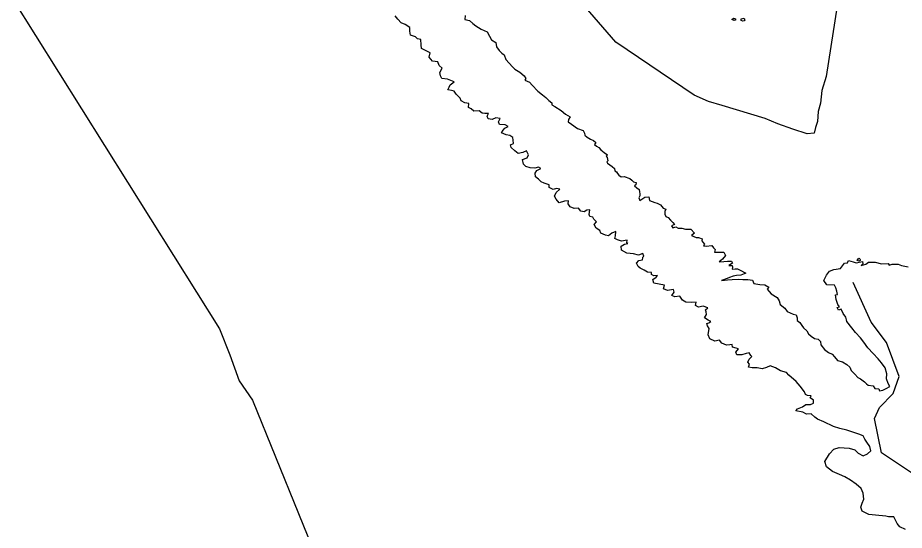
# Model space of a CAD drawing. Header units: metres. Extents: x 13.21 to 19.52, y 42.14 to 46.62.
# Drawn here: x 14.6221 to 14.894, y 44.5284 to 44.6856 of the extents above; entities that cross this region are included whole.
import ezdxf

# ---------------------------------------------------------------- set-up
doc = ezdxf.new("R2010")
doc.units = ezdxf.units.M
doc.header["$MEASUREMENT"] = 0
for name, color, linetype in [('CESTE', 5, 'Continuous'), ('granica', 2, 'Continuous'), ('hr', 9, 'Continuous')]:
    doc.layers.add(name, color=color, linetype=linetype)

msp = doc.modelspace()

# ---------------------------------------------------------------- linework, layer by layer
at = {"layer": 'CESTE'}
msp.add_lwpolyline([(14.89808, 44.54477), (14.88706, 44.55212), (14.8849, 44.56267), (14.88636, 44.56609), (14.89063, 44.57038), (14.89245, 44.57552), (14.8886, 44.58596), (14.8839, 44.59225), (14.87837, 44.60439)], dxfattribs=at)
at = {"layer": 'granica'}
for points in [[(14.5993, 44.72525), (14.68398, 44.59018), (14.68721, 44.58219), (14.69002, 44.57419), (14.69409, 44.56826), (14.7153, 44.51621)], [(14.87411, 44.69396), (14.87005, 44.66754), (14.86872, 44.66326), (14.86834, 44.65941), (14.86755, 44.65679), (14.86736, 44.65375), (14.86678, 44.65195), (14.86639, 44.65017), (14.86426, 44.64997), (14.85982, 44.65141), (14.85527, 44.65306), (14.85132, 44.65464), (14.83818, 44.65865), (14.83401, 44.65988), (14.82954, 44.66183), (14.80557, 44.67806), (14.78901, 44.69729)]]:
    msp.add_lwpolyline(points, dxfattribs=at)
at = {"layer": 'hr'}
for points in [[(14.89438, 44.52862), (14.89265, 44.52945), (14.89181, 44.53046), (14.89082, 44.53254), (14.88912, 44.53249), (14.88837, 44.5327), (14.8852, 44.53299), (14.88311, 44.53327), (14.88109, 44.53423), (14.88064, 44.53546), (14.88109, 44.53668), (14.88161, 44.53798), (14.88144, 44.53975), (14.88075, 44.54123), (14.8793, 44.54256), (14.87747, 44.54382), (14.87579, 44.54484), (14.87409, 44.54549), (14.87204, 44.54647), (14.87017, 44.54784), (14.86969, 44.54953), (14.87105, 44.55182), (14.87237, 44.55332), (14.87406, 44.55378), (14.87706, 44.55356), (14.87885, 44.55304), (14.87984, 44.55206), (14.88139, 44.55126), (14.88271, 44.55183), (14.88373, 44.55273), (14.88348, 44.55412), (14.88252, 44.55545), (14.88191, 44.55631), (14.88137, 44.55739), (14.88008, 44.55788), (14.87857, 44.55834), (14.87642, 44.55909), (14.87427, 44.55959), (14.8723, 44.56027), (14.86929, 44.56166), (14.86742, 44.56245), (14.86653, 44.56308), (14.86547, 44.56412), (14.86402, 44.56404), (14.86289, 44.56466), (14.86077, 44.56503), (14.86122, 44.56569), (14.86277, 44.56624), (14.86379, 44.567), (14.86524, 44.56702), (14.86614, 44.56743), (14.8662, 44.56835), (14.86518, 44.56899), (14.86549, 44.56963), (14.86437, 44.56972), (14.86367, 44.57002), (14.86344, 44.57085), (14.86209, 44.57258), (14.8609, 44.574), (14.85862, 44.57594), (14.85789, 44.57677), (14.85608, 44.57727), (14.85451, 44.57819), (14.85291, 44.57884), (14.85171, 44.57832), (14.85043, 44.57795), (14.84892, 44.5782), (14.84734, 44.57822), (14.84625, 44.57843), (14.84655, 44.57932), (14.84599, 44.57994), (14.84644, 44.58083), (14.84728, 44.58173), (14.84693, 44.582), (14.84645, 44.58278), (14.84554, 44.5826), (14.84422, 44.58218), (14.84265, 44.58221), (14.84233, 44.58298), (14.8432, 44.58408), (14.84245, 44.58422), (14.84133, 44.58456), (14.84127, 44.58538), (14.84046, 44.58523), (14.83944, 44.58522), (14.83809, 44.58577), (14.83739, 44.58669), (14.8359, 44.58641), (14.83436, 44.58712), (14.83382, 44.58838), (14.83416, 44.59023), (14.83362, 44.59108), (14.83343, 44.59183), (14.83407, 44.59202), (14.83465, 44.59243), (14.83384, 44.59284), (14.83276, 44.59352), (14.83336, 44.59458), (14.83327, 44.59536), (14.83304, 44.59598), (14.83374, 44.59659), (14.83233, 44.59712), (14.83095, 44.59684), (14.82993, 44.59737), (14.83015, 44.5984), (14.82876, 44.59826), (14.82706, 44.59833), (14.826, 44.59895), (14.82519, 44.60018), (14.82362, 44.60004), (14.82272, 44.60041), (14.8234, 44.60139), (14.82327, 44.60226), (14.8214, 44.60189), (14.82015, 44.60247), (14.82047, 44.60357), (14.8188, 44.60386), (14.81716, 44.6042), (14.81686, 44.6053), (14.81796, 44.60601), (14.81831, 44.60651), (14.81716, 44.60648), (14.81652, 44.60679), (14.81652, 44.60747), (14.8153, 44.60759), (14.81426, 44.60814), (14.81304, 44.60877), (14.81237, 44.60928), (14.81189, 44.61028), (14.81259, 44.61113), (14.81375, 44.61131), (14.81378, 44.61193), (14.81378, 44.61211), (14.81413, 44.61251), (14.81384, 44.61333), (14.81249, 44.61282), (14.81098, 44.61319), (14.80893, 44.61342), (14.80729, 44.61428), (14.80718, 44.61552), (14.80825, 44.61612), (14.80925, 44.6163), (14.80892, 44.6166), (14.80902, 44.61735), (14.80732, 44.61705), (14.80603, 44.61749), (14.80522, 44.61788), (14.80542, 44.61868), (14.80558, 44.62005), (14.80428, 44.6195), (14.80333, 44.61872), (14.80236, 44.61895), (14.80098, 44.61954), (14.80063, 44.6203), (14.79949, 44.62101), (14.79892, 44.6222), (14.79962, 44.623), (14.79885, 44.62381), (14.79847, 44.62442), (14.79754, 44.62464), (14.79733, 44.62523), (14.79759, 44.6267), (14.7967, 44.62654), (14.79579, 44.62606), (14.7948, 44.62631), (14.79415, 44.62715), (14.79277, 44.62704), (14.79154, 44.62764), (14.79093, 44.62848), (14.79103, 44.6294), (14.78977, 44.62934), (14.7882, 44.62886), (14.7872, 44.6299), (14.78671, 44.63088), (14.78723, 44.63196), (14.78836, 44.63303), (14.78736, 44.63319), (14.7863, 44.63289), (14.78508, 44.63351), (14.7851, 44.63437), (14.78352, 44.6349), (14.78269, 44.63529), (14.78179, 44.63604), (14.78096, 44.63682), (14.78085, 44.63788), (14.78137, 44.63872), (14.78259, 44.63936), (14.78188, 44.63978), (14.78072, 44.63943), (14.77925, 44.63952), (14.7779, 44.63993), (14.77721, 44.6407), (14.77689, 44.6421), (14.77838, 44.64263), (14.77873, 44.64352), (14.77854, 44.64396), (14.77831, 44.64432), (14.77812, 44.64474), (14.77699, 44.64426), (14.77561, 44.64393), (14.77458, 44.64473), (14.77345, 44.64574), (14.77326, 44.64665), (14.77415, 44.64704), (14.77408, 44.64801), (14.77396, 44.64885), (14.77306, 44.64949), (14.77196, 44.64965), (14.77052, 44.65028), (14.77097, 44.65111), (14.77155, 44.65171), (14.77257, 44.65221), (14.77161, 44.65276), (14.76987, 44.65289), (14.76961, 44.65369), (14.77006, 44.65464), (14.76878, 44.65486), (14.76762, 44.65436), (14.76642, 44.65459), (14.76614, 44.65539), (14.76651, 44.65619), (14.76537, 44.65619), (14.76452, 44.65635), (14.76365, 44.65706), (14.76198, 44.65694), (14.76121, 44.6576), (14.76037, 44.65803), (14.76044, 44.65929), (14.75924, 44.65952), (14.75811, 44.66013), (14.75786, 44.66096), (14.75717, 44.66155), (14.75657, 44.6621), (14.75602, 44.66311), (14.75515, 44.66327), (14.75405, 44.66352), (14.75444, 44.66432), (14.75479, 44.66505), (14.75592, 44.66597), (14.75389, 44.66675), (14.75222, 44.66695), (14.7518, 44.66777), (14.75157, 44.6688), (14.75233, 44.67011), (14.75137, 44.67093), (14.75101, 44.67208), (14.74935, 44.67227), (14.74828, 44.67348), (14.74859, 44.67479), (14.74715, 44.67552), (14.74595, 44.67619), (14.74582, 44.67729), (14.74579, 44.67893), (14.74473, 44.67914), (14.74408, 44.67977), (14.74263, 44.68023), (14.74235, 44.68146), (14.74237, 44.68256), (14.74095, 44.68347), (14.73976, 44.68405), (14.73874, 44.68517), (14.73789, 44.68618)], [(14.75939, 44.68626), (14.75921, 44.68506), (14.76066, 44.68477), (14.76172, 44.68385), (14.76262, 44.68308), (14.76423, 44.68208), (14.76607, 44.68121), (14.76679, 44.67988), (14.76746, 44.67881), (14.76875, 44.67794), (14.76897, 44.6767), (14.76982, 44.67549), (14.77055, 44.67476), (14.77126, 44.67423), (14.77181, 44.67279), (14.77391, 44.67055), (14.77462, 44.66985), (14.7761, 44.66889), (14.77748, 44.66781), (14.77793, 44.66692), (14.77765, 44.66646), (14.7791, 44.66587), (14.77993, 44.66491), (14.78164, 44.66308), (14.78309, 44.66198), (14.78412, 44.66109), (14.78498, 44.66025), (14.78596, 44.65949), (14.7859, 44.65887), (14.78689, 44.65832), (14.78875, 44.65711), (14.79014, 44.65597), (14.79152, 44.65517), (14.79107, 44.65433), (14.79095, 44.65363), (14.79198, 44.65293), (14.79384, 44.65162), (14.79556, 44.65103), (14.79594, 44.65016), (14.796, 44.64952), (14.79671, 44.64896), (14.79775, 44.64831), (14.79867, 44.64797), (14.79938, 44.64733), (14.79902, 44.64675), (14.79958, 44.64616), (14.80031, 44.64578), (14.80096, 44.64504), (14.802, 44.64429), (14.80296, 44.64349), (14.80257, 44.64314), (14.8029, 44.64268), (14.80299, 44.64218), (14.80311, 44.64168), (14.8028, 44.64141), (14.80303, 44.64102), (14.80438, 44.64001), (14.80518, 44.63939), (14.80522, 44.63861), (14.80576, 44.63834), (14.80601, 44.63784), (14.80643, 44.63734), (14.8072, 44.63681), (14.80813, 44.63688), (14.80981, 44.63631), (14.81046, 44.63579), (14.811, 44.63528), (14.81177, 44.63508), (14.81165, 44.63438), (14.81123, 44.63407), (14.812, 44.63343), (14.81271, 44.63295), (14.81277, 44.63222), (14.8129, 44.6316), (14.8129, 44.63093), (14.81258, 44.63034), (14.81291, 44.62953), (14.81349, 44.62999), (14.81444, 44.63059), (14.81566, 44.63068), (14.81589, 44.62957), (14.8175, 44.62895), (14.81818, 44.6287), (14.81928, 44.62821), (14.82007, 44.62721), (14.82092, 44.62685), (14.82056, 44.62611), (14.82053, 44.62535), (14.82085, 44.62462), (14.82156, 44.62437), (14.82233, 44.62353), (14.82301, 44.62275), (14.82349, 44.62214), (14.82265, 44.62178), (14.82298, 44.62119), (14.82397, 44.62144), (14.82468, 44.6211), (14.82574, 44.62101), (14.82696, 44.62076), (14.82851, 44.62078), (14.82966, 44.61955), (14.82879, 44.61877), (14.83014, 44.61822), (14.83095, 44.61816), (14.83201, 44.61779), (14.83195, 44.61717), (14.83226, 44.6168), (14.83276, 44.61616), (14.83243, 44.61564), (14.83326, 44.61548), (14.83498, 44.61574), (14.83546, 44.61498), (14.83606, 44.61454), (14.83584, 44.61368), (14.83864, 44.61374), (14.83922, 44.61265), (14.83831, 44.61155), (14.83728, 44.61073), (14.83867, 44.61079), (14.83976, 44.61093), (14.84107, 44.61096), (14.84128, 44.61034), (14.84025, 44.60962), (14.84118, 44.60961), (14.84131, 44.60908), (14.84121, 44.60851), (14.84211, 44.60857), (14.84282, 44.60856), (14.84371, 44.60814), (14.84542, 44.60723), (14.84384, 44.60659), (14.84252, 44.60649), (14.84153, 44.60629), (14.84041, 44.60592), (14.8397, 44.60562), (14.83793, 44.60498), (14.83977, 44.60519), (14.84118, 44.60532), (14.84323, 44.60537), (14.84452, 44.60535), (14.846, 44.60535), (14.84746, 44.60508), (14.84787, 44.60406), (14.84966, 44.60375), (14.85122, 44.60366), (14.85242, 44.60298), (14.85194, 44.60236), (14.85323, 44.60087), (14.85506, 44.59975), (14.8556, 44.59874), (14.85596, 44.59767), (14.85741, 44.59652), (14.85812, 44.59545), (14.85995, 44.59465), (14.86082, 44.59444), (14.86117, 44.59355), (14.86111, 44.59273), (14.86197, 44.59207), (14.86261, 44.59115), (14.86309, 44.59048), (14.86413, 44.58959), (14.86467, 44.58866), (14.8655, 44.5879), (14.86644, 44.58721), (14.8676, 44.58696), (14.86827, 44.58628), (14.86846, 44.58527), (14.86952, 44.58379), (14.87078, 44.58293), (14.87184, 44.58246), (14.87263, 44.58158), (14.87354, 44.58046), (14.87502, 44.58003), (14.8764, 44.57923), (14.87732, 44.57839), (14.87772, 44.57742), (14.8788, 44.57624), (14.8798, 44.57525), (14.88054, 44.57486), (14.88179, 44.57393), (14.88247, 44.57332), (14.88298, 44.57292), (14.88442, 44.57273), (14.88497, 44.57184), (14.88619, 44.57177), (14.88639, 44.5712), (14.88747, 44.57136), (14.88844, 44.57193), (14.8896, 44.57251), (14.88906, 44.5734), (14.88851, 44.57487), (14.88867, 44.57635), (14.88819, 44.57821), (14.88697, 44.57979), (14.88598, 44.58102), (14.88451, 44.58262), (14.88287, 44.58436), (14.88164, 44.58612), (14.88062, 44.58739), (14.87902, 44.5891), (14.87792, 44.59045), (14.8764, 44.59241), (14.87628, 44.59298), (14.87612, 44.59372), (14.87529, 44.59491), (14.87464, 44.59617), (14.87384, 44.59591), (14.87346, 44.5967), (14.87419, 44.59697), (14.87358, 44.59761), (14.87316, 44.59919), (14.87287, 44.60058), (14.87355, 44.6007), (14.87336, 44.60178), (14.87298, 44.60274), (14.87261, 44.60352), (14.87029, 44.60368), (14.86931, 44.60495), (14.87015, 44.60667), (14.87112, 44.60791), (14.87236, 44.60841), (14.87443, 44.60871), (14.87563, 44.61036), (14.87658, 44.61041), (14.8769, 44.6111), (14.87828, 44.6107), (14.87925, 44.61045), (14.88124, 44.61085), (14.8813, 44.61016), (14.88076, 44.60955), (14.88221, 44.61002), (14.88308, 44.61065), (14.88507, 44.61062), (14.88704, 44.61014), (14.88905, 44.61021), (14.88934, 44.60971), (14.89031, 44.60996), (14.89218, 44.60996), (14.89311, 44.60955), (14.89516, 44.60916)]]:
    msp.add_lwpolyline(points, dxfattribs=at)
for points in [[(14.84161, 44.68542), (14.84197, 44.68536), (14.84224, 44.68523), (14.84224, 44.68484), (14.84179, 44.68471), (14.84116, 44.68503), (14.84161, 44.68542)], [(14.84476, 44.68542), (14.84493, 44.68523), (14.84512, 44.68497), (14.84493, 44.68465), (14.84449, 44.68452), (14.84395, 44.68478), (14.84395, 44.68523), (14.84476, 44.68542)], [(14.88017, 44.61185), (14.88041, 44.61162), (14.88049, 44.61145), (14.8805, 44.61111), (14.88017, 44.61094), (14.87953, 44.61116), (14.87985, 44.61162), (14.88017, 44.61185)]]:
    msp.add_lwpolyline(points, close=True, dxfattribs=at)

doc.saveas('drawing.dxf')
